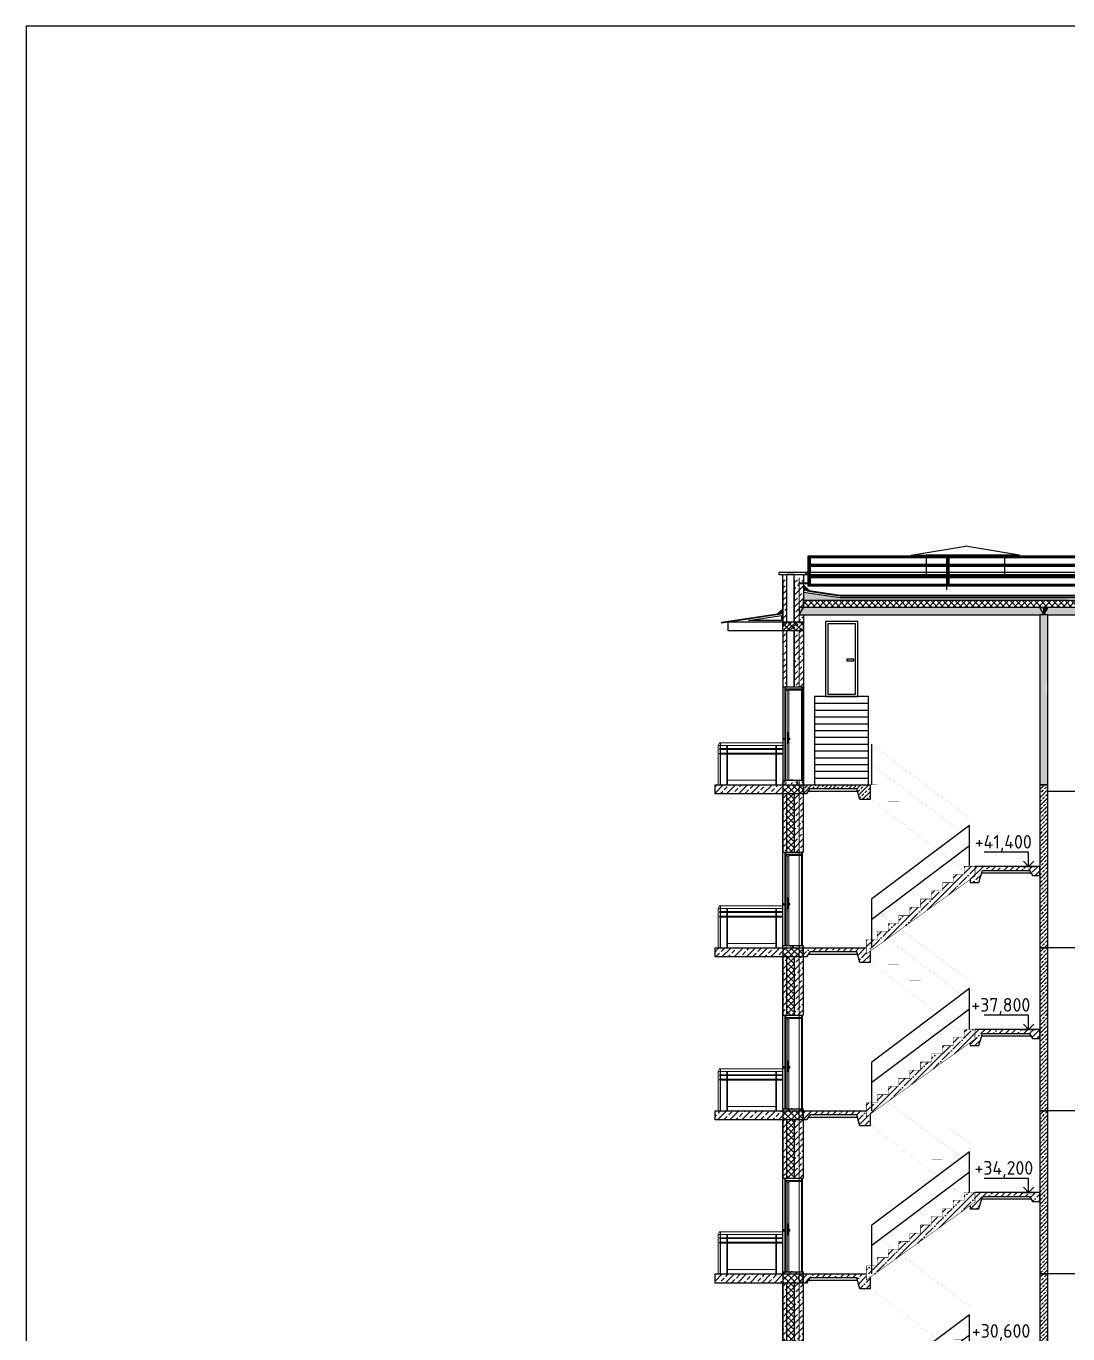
# Model space of a CAD drawing. Header units: millimetres. Extents: x -10163 to 1081624, y -5450 to 417560.
# Drawn here: x 350980 to 373982, y 87268 to 116143 of the extents above; entities that cross this region are included whole.
import ezdxf

# ---------------------------------------------------------------- set-up
doc = ezdxf.new("R2010")
doc.units = ezdxf.units.MM
doc.linetypes.add('Штрих-пунктир', pattern=[24, 20, -1.5, 1, -1.5])
for name, color, linetype in [('0разрез', 7, 'Continuous'), ('Выноски', 130, 'Continuous'), ('заливка стен', 41, 'Continuous'), ('Кровля', 92, 'Continuous'), ('Оси 2', 253, 'Continuous'), ('Перекрытия', 100, 'Continuous'), ('разрез', 40, 'Continuous'), ('Стены1', 120, 'Continuous'), ('Фундаменты', 40, 'Continuous')]:
    doc.layers.add(name, color=color, linetype=linetype)
for name, color, linetype, lineweight in [('A-DOOR', 250, 'Continuous', 9), ('A-DOOR-FRAM', 250, 'Continuous', 18), ('Балясины', 7, 'Continuous', 9), ('Верхние поручни', 7, 'Continuous', 9), ('Ограждение', 7, 'Continuous', 9), ('Поручни', 250, 'Continuous', 18)]:
    doc.layers.add(name, color=color, linetype=linetype, lineweight=lineweight)
doc.layers.add('Двери', color=100, linetype='Continuous', plot=False)
doc.styles.add('ГОСТ', font='GOST Common.ttf', dxfattribs={"height": 400})
pattern_1 = [(45, (-3941.53, -242.98), (-89.80256, 89.80256), []), (45, (-3851.73, -242.98), (-89.80256, 89.80256), [63.5, -31.75])]
pattern_2 = [(45, (-3941.534, -123.051), (-11.22532015, 11.22532015), [])]
pattern_3 = [(37.5, (-3941.5343, -242.9777), (-0.16000313, 4.894132373), [0, -3.8608, 0, -4.318, 0, -4.1275]), (7.5, (-3941.5343, -242.9777), (4.49523283, 7.16825101), [0, -2.0828, 0, -3.4798, 0, -1.3335]), (327.5, (-3944.6585, -242.9777), (7.909923702, 0.014371847), [0, -1.27, 0, -4.572, 0, -5.969]), (317.5, (-3944.6585, -242.978), (7.63556452, 2.22929323), [0, -0.635, 0, -2.9972, 0, -3.429])]
pattern_4 = [(45, (-3941.53, -242.98), (-67.35192, 67.35192), []), (135, (-3941.53, -242.98), (-67.35192, -67.35192), [])]

# ---------------------------------------------------------------- blocks, each defined once
blk = doc.blocks.new('Дверь-Наружная-Двойная-Полное остекление-Деревянный_фасад - 1500 x 2000 мм-347512-Сечение 0')
at = {"layer": 'A-DOOR'}
for p, q in [((-10994, 2071), (-10994, 2006)), ((-10974, 2071), (-10994, 2071)), ((-10974, 2025), (-10974, 2071)), ((-10624, 2071), (-10624, 2025)), ((-10604, 2071), (-10624, 2071)), ((-10604, 2006), (-10604, 2071)), ((-10994, 2006), (-10974, 2006)), ((-10994, 2006), (-10994, 1012)), ((-10974, 2006), (-10974, 2019)), ((-10624, 2019), (-10624, 2006)), ((-10624, 2006), (-10604, 2006)), ((-10604, 2006), (-10604, 0)), ((-11034, 937), (-11034, 939)), ((-11014, 939), (-11034, 939)), ((-11034, 927), (-11034, 937)), ((-11014, 937), (-11034, 937)), ((-11034, 914), (-11034, 927)), ((-11014, 927), (-11034, 927)), ((-11034, 906), (-11034, 914)), ((-11034, 914), (-11014, 914)), ((-11034, 906), (-11014, 906)), ((-11014, 939), (-11014, 937)), ((-11014, 937), (-11014, 927)), ((-11014, 927), (-11014, 914)), ((-10984, 922), (-11014, 922)), ((-11014, 914), (-11014, 912)), ((-11014, 912), (-11014, 914)), ((-11014, 912), (-11014, 911)), ((-11014, 911), (-11014, 912)), ((-11014, 910), (-11014, 909)), ((-11014, 909), (-11014, 910)), ((-11014, 908), (-11014, 907)), ((-11014, 907), (-11014, 907)), ((-11014, 906), (-10984, 906)), ((-10994, 1005), (-10994, 1012)), ((-10994, 1012), (-10984, 1012)), ((-10984, 1005), (-10994, 1005)), ((-10994, 997), (-10994, 1005)), ((-10994, 989), (-10994, 997)), ((-10994, 989), (-10984, 989)), ((-10994, 982), (-10994, 989)), ((-10984, 982), (-10994, 982)), ((-10994, 982), (-10994, 922)), ((-10994, 907), (-10994, 0)), ((-10974, 1064), (-10984, 1064)), ((-10984, 1039), (-10984, 1064)), ((-10984, 844), (-10984, 1039)), ((-10929, 1064), (-10939, 1064)), ((-10929, 1064), (-10929, 1039)), ((-10929, 1039), (-10929, 844)), ((-10929, 1012), (-10919, 1012)), ((-10929, 982), (-10919, 982)), ((-10899, 922), (-10929, 922)), ((-10929, 906), (-10899, 906)), ((-10919, 1012), (-10919, 982)), ((-10899, 937), (-10899, 939)), ((-10899, 939), (-10879, 939)), ((-10899, 927), (-10899, 937)), ((-10899, 937), (-10879, 937)), ((-10899, 914), (-10899, 927)), ((-10899, 927), (-10879, 927)), ((-10899, 912), (-10899, 914)), ((-10899, 914), (-10879, 914)), ((-10899, 914), (-10899, 912)), ((-10899, 911), (-10899, 912)), ((-10899, 912), (-10899, 911)), ((-10899, 909), (-10899, 910)), ((-10899, 910), (-10899, 909)), ((-10899, 907), (-10899, 908)), ((-10899, 907), (-10899, 907)), ((-10899, 906), (-10879, 906)), ((-10879, 939), (-10879, 937)), ((-10879, 937), (-10879, 927)), ((-10879, 927), (-10879, 914)), ((-10879, 914), (-10879, 906)), ((-10984, 819), (-10984, 844)), ((-10984, 819), (-10974, 819)), ((-10939, 819), (-10929, 819)), ((-10929, 844), (-10929, 819)), ((-10856, 15), (-10882, 0)), ((-10821, 15), (-10856, 15)), ((-10796, 0), (-10821, 15)), ((-10882, 0), (-10796, 0))]:
    blk.add_line(p, q, dxfattribs=at)
at = {"layer": 'A-DOOR', "lineweight": 18}
for p, q in [((-10974, 2000), (-10974, 15)), ((-10939, 2000), (-10974, 2000)), ((-10939, 15), (-10939, 2000)), ((-10974, 15), (-10939, 15))]:
    blk.add_line(p, q, dxfattribs=at)
at = {"layer": 'A-DOOR-FRAM'}
for p, q in [((-10974, 2019), (-10974, 2025)), ((-10974, 2025), (-10624, 2025)), ((-10624, 2025), (-10624, 2019)), ((-10624, 2019), (-10974, 2019)), ((-10974, 2019), (-10974, 2000)), ((-10974, 2000), (-10939, 2000)), ((-10939, 2000), (-10939, 1987)), ((-10939, 1987), (-10904, 1987)), ((-10904, 1987), (-10904, 2000)), ((-10904, 2000), (-10624, 2000)), ((-10624, 2000), (-10624, 2019))]:
    blk.add_line(p, q, dxfattribs=at)
at = {"layer": 'A-DOOR-FRAM', "lineweight": 9}
for p, q in [((-10904, 1987), (-10904, 922)), ((-10624, 2000), (-10624, 0)), ((-10904, 907), (-10904, 0)), ((-10974, 15), (-10974, 0)), ((-10939, 15), (-10939, 0))]:
    blk.add_line(p, q, dxfattribs=at)
blk = doc.blocks.new('Ограждение - 50 x 12 мм-V30-Сечение 0')
at = {"layer": 'Балясины'}
for p, q in [((-11942, 4470), (-11954, 4470)), ((-11954, 4470), (-11954, 3600)), ((-11942, 3600), (-11942, 4470))]:
    blk.add_line(p, q, dxfattribs=at)
blk = doc.blocks.new('Ограждение - 50 x 12 мм-319649-Сечение 0')
at = {"layer": 'Балясины'}
for p, q in [((-12146, 4400), (-12146, 4470)), ((-12101, 4470), (-12146, 4470)), ((-12146, 4300), (-12146, 4380)), ((-12096, 4470), (-12101, 4470)), ((-12101, 4470), (-12101, 3600)), ((-12096, 4400), (-12096, 4470)), ((-12096, 4300), (-12096, 4380)), ((-12146, 3600), (-12146, 4280)), ((-12096, 3600), (-12096, 4280))]:
    blk.add_line(p, q, dxfattribs=at)
blk = doc.blocks.new('Ограждение - Ограждение-356374-Сечение 0')
for p, q in [((-12120, 40530), (-12146, 40470)), ((-12120, 40530), (-12146, 40470)), ((-12146, 40470), (-12146, 39600)), ((-10716, 40400), (-10858, 40400)), ((-11942, 39700), (-10870, 39700))]:
    blk.add_line(p, q)
at = {"layer": 'Верхние поручни'}
for p, q in [((-10716, 40530), (-12120, 40530)), ((-12120, 40470), (-10716, 40470)), ((-11007, 40530), (-11014, 40530)), ((-10994, 40530), (-10998, 40530))]:
    blk.add_line(p, q, dxfattribs=at)
for points, knots in [([(-12095, 40500), (-12095, 40502), (-12095, 40506), (-12096, 40510), (-12097, 40513), (-12099, 40515), (-12100, 40518), (-12101, 40519), (-12102, 40521), (-12103, 40522), (-12104, 40523), (-12105, 40524), (-12106, 40525), (-12108, 40526), (-12110, 40527), (-12111, 40528), (-12113, 40529), (-12115, 40529), (-12117, 40530), (-12120, 40530), (-12122, 40530), (-12123, 40530), (-12124, 40530)], [0, 0, 0, 0, 0.0555556, 0.0833333, 0.1111111, 0.1388889, 0.1666667, 0.1944444, 0.2083333, 0.2222222, 0.2361111, 0.25, 0.2777778, 0.3055556, 0.3333333, 0.3611111, 0.3888889, 0.4166667, 0.4444444, 0.5, 0.5277778, 0.5506367, 0.5506367, 0.5506367, 0.5506367]), ([(-12124, 40470), (-12123, 40470), (-12121, 40470), (-12119, 40470), (-12117, 40470), (-12115, 40471), (-12113, 40471), (-12112, 40472), (-12110, 40472), (-12109, 40473), (-12108, 40474), (-12107, 40475), (-12105, 40476), (-12104, 40478), (-12103, 40478), (-12103, 40479), (-12101, 40480), (-12100, 40482), (-12098, 40485), (-12098, 40487), (-12097, 40488), (-12096, 40491), (-12095, 40495), (-12095, 40498), (-12095, 40500)], [0.4497023, 0.4497023, 0.4497023, 0.4497023, 0.5, 0.5277778, 0.5555556, 0.5833333, 0.6111111, 0.6388889, 0.6527778, 0.6666667, 0.6875, 0.7083333, 0.75, 0.7708333, 0.7760417, 0.78125, 0.7916667, 0.8333333, 0.875, 0.8854167, 0.8958333, 0.9166667, 0.9583333, 1, 1, 1, 1])]:
    blk.add_open_spline(points, degree=3, knots=knots, dxfattribs=at)
at = {"layer": 'Поручни', "color": 7, "lineweight": 9}
for p, q in [((-12114, 40380), (-12114, 40400)), ((-12114, 40280), (-12114, 40300)), ((-12098, 40400), (-11954, 40400)), ((-12098, 40400), (-11954, 40400)), ((-12098, 40400), (-11954, 40400)), ((-11954, 40380), (-12098, 40380)), ((-11954, 40380), (-12098, 40380)), ((-11954, 40380), (-12098, 40380)), ((-12098, 40300), (-11954, 40300)), ((-12098, 40300), (-11954, 40300)), ((-12098, 40300), (-11954, 40300)), ((-11954, 40280), (-12098, 40280)), ((-11954, 40280), (-12098, 40280)), ((-11954, 40280), (-12098, 40280)), ((-11942, 40400), (-10870, 40400)), ((-10870, 40380), (-11942, 40380)), ((-11942, 40300), (-10870, 40300)), ((-10870, 40280), (-11942, 40280)), ((-10858, 40400), (-10716, 40400)), ((-10716, 40380), (-10858, 40380)), ((-10858, 40300), (-10716, 40300)), ((-10716, 40280), (-10858, 40280))]:
    blk.add_line(p, q, dxfattribs=at)
for name, p in [('Ограждение - 50 x 12 мм-319649-Сечение 0', (0, 36000)), ('Ограждение - 50 x 12 мм-V30-Сечение 0', (0, 36000)), ('Ограждение - 50 x 12 мм-V30-Сечение 0', (1083, 36000))]:
    blk.add_blockref(name, p)
blk = doc.blocks.new('типовой')
h = blk.add_hatch()
h.set_pattern_fill('ANSI33', color=256, scale=30)
h.paths.add_polyline_path([(371633, 63633), (370133, 63633), (370133, 63433), (371633, 63433)])
h = blk.add_hatch()
h.set_pattern_fill('ANSI33', color=256, scale=30)
h.paths.add_polyline_path([(371633, 63633), (370133, 63633), (370133, 63433), (371633, 63433)])
h = blk.add_hatch()
h.set_pattern_fill('ANSI33', color=256, scale=30)
h.paths.add_polyline_path([(370424, 63633), (370424, 63433), (371633, 63433), (371633, 63633)])
h = blk.add_hatch()
h.set_pattern_fill('ANSI33', color=256, scale=30)
h.paths.add_polyline_path([(372083, 63682), (371633, 63682), (371633, 63633), (372083, 63633)])
h = blk.add_hatch()
h.set_pattern_fill('ANSI33', color=256, scale=30)
h.paths.add_polyline_path([(372083, 63682), (371633, 63682), (371633, 63633), (372083, 63633)])
h = blk.add_hatch()
h.set_pattern_fill('ANSI33', color=256, scale=30)
h.paths.add_polyline_path([(372083, 63682), (371633, 63682), (371633, 63633), (372083, 63633)])
h = blk.add_hatch()
h.set_pattern_fill('ANSI37', color=256, scale=30)
h.paths.add_polyline_path([(372083, 63633), (371633, 63633), (371633, 63433), (372083, 63433)])
h.paths.add_polyline_path([(371883, 63433), (371713, 63433), (371713, 63078), (371713, 62146), (371883, 62146)])
h = blk.add_hatch()
h.set_pattern_fill('ANSI37', color=256, scale=30)
h.paths.add_polyline_path([(372083, 63633), (371633, 63633), (371633, 63433), (372083, 63433)])
h.paths.add_polyline_path([(371883, 63433), (371713, 63433), (371713, 63078), (371713, 62146), (371883, 62146)])
h = blk.add_hatch()
h.set_pattern_fill('ANSI37', color=256, scale=30)
h.paths.add_polyline_path([(372083, 63633), (371633, 63633), (371633, 63433), (372083, 63433)])
h.paths.add_polyline_path([(371883, 63433), (371713, 63433), (371713, 63078), (371713, 62146), (371883, 62146)])
h = blk.add_hatch()
h.set_pattern_fill('ANSI33', color=256, scale=20)
h.paths.add_polyline_path([(377485, 63633), (377305, 63633), (377305, 60033), (377485, 60033)])
h = blk.add_hatch()
h.set_pattern_fill('ANSI33', color=256, scale=20)
h.paths.add_polyline_path([(377485, 63633), (377305, 63633), (377305, 60033), (377485, 60033)])
h = blk.add_hatch()
h.set_pattern_fill('ANSI33', color=256, scale=20)
h.paths.add_polyline_path([(377485, 63633), (377305, 63633), (377305, 60033), (377485, 60033)])
h = blk.add_hatch()
h.set_pattern_fill('ANSI33', color=256, scale=30)
h.paths.add_polyline_path([(371713, 63433), (371633, 63433), (371633, 62146), (371713, 62146), (371713, 63133)])
h.paths.add_polyline_path([(372083, 63433), (371883, 63433), (371883, 62146), (372083, 62146)])
h = blk.add_hatch()
h.set_pattern_fill('ANSI33', color=256, scale=30)
h.paths.add_polyline_path([(371713, 63433), (371633, 63433), (371633, 62146), (371713, 62146), (371713, 63133)])
h.paths.add_polyline_path([(372083, 63433), (371883, 63433), (371883, 62146), (372083, 62146)])
h = blk.add_hatch()
h.set_pattern_fill('ANSI33', color=256, scale=30)
h.paths.add_polyline_path([(371713, 63433), (371633, 63433), (371633, 62146), (371713, 62146), (371713, 63133)])
h.paths.add_polyline_path([(372083, 63433), (371883, 63433), (371883, 62146), (372083, 62146)])
h = blk.add_hatch()
h.set_pattern_fill('ANSI35', color=256, scale=30)
h.paths.add_polyline_path([(375874, 61619), (375874, 61833), (375634, 61833), (375634, 61653), (375394, 61653), (375394, 61473), (375154, 61473), (375154, 61293), (374914, 61293), (374914, 61113), (374674, 61113), (374674, 60933), (374434, 60933), (374434, 60753), (374194, 60753), (374194, 60573), (373954, 60573), (373954, 60393), (373714, 60393), (373714, 60213), (373474, 60213), (373474, 60033), (373557, 60033), (373557, 59959)])
h.paths.add_polyline_path([(377305, 61833), (375874, 61833), (375874, 61619), (375765, 61541), (375765, 61474), (375957, 61474), (376037, 61745), (377077, 61745), (377146, 61633), (377305, 61633)])
h.paths.add_polyline_path([(373474, 60033), (372083, 60033), (372083, 59833), (372153, 59833), (372223, 59945), (373262, 59945), (373332, 59707), (373557, 59707), (373557, 59959), (373474, 59899)])
h = blk.add_hatch()
h.set_pattern_fill('ANSI35', color=256, scale=30)
h.paths.add_polyline_path([(375874, 61619), (375874, 61833), (375634, 61833), (375634, 61653), (375394, 61653), (375394, 61473), (375154, 61473), (375154, 61293), (374914, 61293), (374914, 61113), (374674, 61113), (374674, 60933), (374434, 60933), (374434, 60753), (374194, 60753), (374194, 60573), (373954, 60573), (373954, 60393), (373714, 60393), (373714, 60213), (373474, 60213), (373474, 60033), (373557, 60033), (373557, 59959)])
h.paths.add_polyline_path([(377305, 61833), (375874, 61833), (375874, 61619), (375765, 61541), (375765, 61474), (375957, 61474), (376037, 61745), (377077, 61745), (377146, 61633), (377305, 61633)])
h.paths.add_polyline_path([(373474, 60033), (372083, 60033), (372083, 59833), (372153, 59833), (372223, 59945), (373262, 59945), (373332, 59707), (373557, 59707), (373557, 59959), (373474, 59899)])
h = blk.add_hatch()
h.set_pattern_fill('ANSI35', color=256, scale=30)
h.paths.add_polyline_path([(375874, 61619), (375874, 61833), (375634, 61833), (375634, 61653), (375394, 61653), (375394, 61473), (375154, 61473), (375154, 61293), (374914, 61293), (374914, 61113), (374674, 61113), (374674, 60933), (374434, 60933), (374434, 60753), (374194, 60753), (374194, 60573), (373954, 60573), (373954, 60393), (373714, 60393), (373714, 60213), (373474, 60213), (373474, 60033), (373557, 60033), (373557, 59959)])
h.paths.add_polyline_path([(377305, 61833), (375874, 61833), (375874, 61619), (375765, 61541), (375765, 61474), (375957, 61474), (376037, 61745), (377077, 61745), (377146, 61633), (377305, 61633)])
h.paths.add_polyline_path([(373474, 60033), (372083, 60033), (372083, 59833), (372153, 59833), (372223, 59945), (373262, 59945), (373332, 59707), (373557, 59707), (373557, 59959), (373474, 59899)])
at = {"ltscale": 10}
for p, q in [((373594, 63633), (373594, 64533)), ((373594, 63633), (373594, 64533)), ((373594, 63633), (373594, 64533)), ((377305, 63633), (377305, 60033)), ((377305, 63633), (377305, 60033)), ((377305, 63633), (377305, 60033)), ((375754, 62733), (373594, 61113)), ((375754, 62733), (373594, 61113)), ((375754, 62733), (373594, 61113)), ((375754, 61833), (375754, 62733)), ((375754, 61833), (375754, 62733)), ((375754, 61833), (375754, 62733)), ((375754, 62283), (373594, 60663)), ((375754, 62283), (373594, 60663)), ((375754, 62283), (373594, 60663)), ((375754, 61833), (375754, 62283)), ((375754, 61833), (375754, 62283)), ((375754, 61833), (375754, 62283)), ((376020, 61689), (377111, 61689)), ((376020, 61689), (377111, 61689)), ((376020, 61689), (377111, 61689)), ((373594, 60213), (373594, 61113)), ((373594, 60213), (373594, 61113)), ((373594, 60213), (373594, 61113)), ((373594, 60213), (373594, 60663)), ((373594, 60213), (373594, 60663)), ((373594, 60213), (373594, 60663)), ((373279, 59889), (372188, 59889)), ((373279, 59889), (372188, 59889)), ((373279, 59889), (372188, 59889))]:
    blk.add_line(p, q, dxfattribs=at)
for p, q in [((371633, 63633), (371633, 63433)), ((371633, 63633), (371633, 63433)), ((371633, 63633), (371633, 63433)), ((371633, 63633), (371633, 63433)), ((371633, 63633), (371633, 63433)), ((372083, 63633), (372083, 63682)), ((372083, 63633), (372083, 63682)), ((372083, 63633), (372083, 63682)), ((371633, 63433), (370133, 63433)), ((371633, 63433), (370133, 63433)), ((371633, 59833), (370133, 59833)), ((371633, 59833), (370133, 59833)), ((371633, 60033), (371633, 59833)), ((371633, 60033), (372083, 60033)), ((371633, 60033), (371633, 59833)), ((371633, 60033), (372083, 60033)), ((371633, 60033), (371633, 59833)), ((371633, 60033), (372083, 60033)), ((372083, 59833), (371633, 59833)), ((372083, 59833), (371633, 59833)), ((372083, 59833), (371633, 59833)), ((372083, 60033), (372083, 59833)), ((372083, 60033), (372083, 59833)), ((372083, 60033), (372083, 59833)), ((380065, 60033), (377485, 60033)), ((380065, 60033), (377485, 60033)), ((380065, 60033), (377485, 60033))]:
    blk.add_line(p, q)
for points, const_width in [([(375754, 62013), (375754, 62913), (373594, 64533), (373594, 63633)], 1), ([(375754, 62013), (375754, 62913), (373594, 64533), (373594, 63633)], 1), ([(375754, 62013), (375754, 62913), (373594, 64533), (373594, 63633)], 1), ([(375754, 62463), (373594, 64083)], 1), ([(375754, 62463), (373594, 64083)], 1), ([(375754, 62463), (373594, 64083)], 1), ([(375874, 61833), (375874, 62013), (375634, 62013), (375634, 62193), (375394, 62193), (375394, 62373), (375154, 62373), (375154, 62553), (374914, 62553), (374914, 62733), (374674, 62733), (374674, 62913), (374434, 62913), (374434, 63093), (374194, 63093), (374194, 63273), (373954, 63273), (373954, 63453), (373714, 63453), (373714, 63633), (373474, 63633)], 1), ([(375874, 61833), (375874, 62013), (375634, 62013), (375634, 62193), (375394, 62193), (375394, 62373), (375154, 62373), (375154, 62553), (374914, 62553), (374914, 62733), (374674, 62733), (374674, 62913), (374434, 62913), (374434, 63093), (374194, 63093), (374194, 63273), (373954, 63273), (373954, 63453), (373714, 63453), (373714, 63633), (373474, 63633)], 1), ([(375874, 61833), (375874, 62013), (375634, 62013), (375634, 62193), (375394, 62193), (375394, 62373), (375154, 62373), (375154, 62553), (374914, 62553), (374914, 62733), (374674, 62733), (374674, 62913), (374434, 62913), (374434, 63093), (374194, 63093), (374194, 63273), (373954, 63273), (373954, 63453), (373714, 63453), (373714, 63633), (373474, 63633)], 1), ([(373557, 63322), (375634, 61743)], 1), ([(373557, 63322), (375634, 61743)], 1), ([(373557, 63322), (375634, 61743)], 1), ([(373594, 60213), (373594, 61113), (375754, 62733), (375754, 61833)], 10), ([(373594, 60213), (373594, 61113), (375754, 62733), (375754, 61833)], 10), ([(373594, 60213), (373594, 61113), (375754, 62733), (375754, 61833)], 10), ([(373594, 60663), (375754, 62283)], 10), ([(373594, 60663), (375754, 62283)], 10), ([(373594, 60663), (375754, 62283)], 10), ([(373474, 60033), (373474, 59899), (375874, 61619), (375874, 61833)], 10), ([(373474, 60033), (373474, 59899), (375874, 61619), (375874, 61833)], 10), ([(373474, 60033), (373474, 59899), (375874, 61619), (375874, 61833)], 10), ([(375765, 61541), (375765, 61474), (375957, 61474), (376020, 61689)], 1), ([(375765, 61541), (375765, 61474), (375957, 61474), (376020, 61689)], 1), ([(375765, 61541), (375765, 61474), (375957, 61474), (376020, 61689)], 1)]:
    blk.add_lwpolyline(points, dxfattribs=dict(at, const_width=const_width))
for points in [[(370133, 63633), (372083, 63633), (372083, 63433), (370133, 63433)], [(370133, 63633), (372083, 63633), (372083, 63433), (370133, 63433)], [(370133, 60033), (372083, 60033), (372083, 59833), (370133, 59833)], [(370133, 60033), (372083, 60033), (372083, 59833), (370133, 59833)]]:
    blk.add_lwpolyline(points, close=True, dxfattribs=at)
blk.add_lwpolyline([(373474, 60033, 10, 10, 0), (373474, 60213, 10, 10, 0), (373714, 60213, 10, 10, 0), (373714, 60393, 10, 10, 0), (373954, 60393, 10, 10, 0), (373954, 60573, 10, 10, 0), (374194, 60573, 10, 10, 0), (374194, 60753, 10, 10, 0), (374434, 60753, 10, 10, 0), (374434, 60933, 10, 10, 0), (374674, 60933, 10, 10, 0), (374674, 61113, 10, 10, 0), (374914, 61113, 10, 10, 0), (374914, 61293, 10, 10, 0), (375154, 61293, 10, 10, 0), (375154, 61473, 10, 10, 0), (375394, 61473, 10, 10, 0), (375394, 61653, 10, 10, 0), (375634, 61653, 10, 10, 0), (375634, 61833, 10, 10, 0), (375874, 61833, 0, 0, 0)], format="xyseb", dxfattribs=at)
blk.add_lwpolyline([(373474, 60033, 10, 10, 0), (373474, 60213, 10, 10, 0), (373714, 60213, 10, 10, 0), (373714, 60393, 10, 10, 0), (373954, 60393, 10, 10, 0), (373954, 60573, 10, 10, 0), (374194, 60573, 10, 10, 0), (374194, 60753, 10, 10, 0), (374434, 60753, 10, 10, 0), (374434, 60933, 10, 10, 0), (374674, 60933, 10, 10, 0), (374674, 61113, 10, 10, 0), (374914, 61113, 10, 10, 0), (374914, 61293, 10, 10, 0), (375154, 61293, 10, 10, 0), (375154, 61473, 10, 10, 0), (375394, 61473, 10, 10, 0), (375394, 61653, 10, 10, 0), (375634, 61653, 10, 10, 0), (375634, 61833, 10, 10, 0), (375874, 61833, 0, 0, 0)], format="xyseb", dxfattribs=at)
blk.add_lwpolyline([(373474, 60033, 10, 10, 0), (373474, 60213, 10, 10, 0), (373714, 60213, 10, 10, 0), (373714, 60393, 10, 10, 0), (373954, 60393, 10, 10, 0), (373954, 60573, 10, 10, 0), (374194, 60573, 10, 10, 0), (374194, 60753, 10, 10, 0), (374434, 60753, 10, 10, 0), (374434, 60933, 10, 10, 0), (374674, 60933, 10, 10, 0), (374674, 61113, 10, 10, 0), (374914, 61113, 10, 10, 0), (374914, 61293, 10, 10, 0), (375154, 61293, 10, 10, 0), (375154, 61473, 10, 10, 0), (375394, 61473, 10, 10, 0), (375394, 61653, 10, 10, 0), (375634, 61653, 10, 10, 0), (375634, 61833, 10, 10, 0), (375874, 61833, 0, 0, 0)], format="xyseb", dxfattribs=at)
at = {"layer": 'Перекрытия', "ltscale": 10}
for points in [[(375765, 61541), (375765, 61474), (375957, 61474), (376037, 61745), (377077, 61745), (377146, 61633), (377305, 61633), (377305, 61833), (375874, 61833)], [(375765, 61541), (375765, 61474), (375957, 61474), (376037, 61745), (377077, 61745), (377146, 61633), (377305, 61633), (377305, 61833), (375874, 61833)], [(375765, 61541), (375765, 61474), (375957, 61474), (376037, 61745), (377077, 61745), (377146, 61633), (377305, 61633), (377305, 61833), (375874, 61833)], [(373557, 59967), (373557, 59707), (373332, 59707), (373262, 59945), (372223, 59945), (372153, 59833), (372083, 59833), (372083, 60033), (373474, 60033)], [(373557, 59967), (373557, 59707), (373332, 59707), (373262, 59945), (372223, 59945), (372153, 59833), (372083, 59833), (372083, 60033), (373474, 60033)], [(373557, 59967), (373557, 59707), (373332, 59707), (373262, 59945), (372223, 59945), (372153, 59833), (372083, 59833), (372083, 60033), (373474, 60033)]]:
    blk.add_lwpolyline(points, dxfattribs=at)
at = {"layer": 'разрез'}
for p, q in [((371633, 63433), (371633, 63069)), ((371633, 63433), (371633, 63069)), ((371633, 63433), (371633, 63069)), ((371713, 63433), (371713, 63078)), ((371713, 63433), (371713, 63078)), ((371713, 63433), (371713, 63078)), ((371883, 63433), (371883, 62146)), ((371883, 63433), (371883, 62146)), ((371883, 63433), (371883, 62146)), ((372083, 63433), (372083, 62146)), ((372083, 63433), (372083, 62146)), ((372083, 63433), (372083, 62146)), ((371633, 63133), (371633, 62146)), ((371633, 63133), (371633, 62146)), ((371633, 63133), (371633, 62146)), ((371713, 63133), (371713, 62146)), ((371713, 63133), (371713, 62146)), ((371713, 63133), (371713, 62146))]:
    blk.add_line(p, q, dxfattribs=at)
at = {"layer": 'Стены1'}
for points in [[(371633, 63633), (371633, 63682)], [(371633, 63633), (371633, 63682)], [(371633, 63633), (371633, 63682)], [(377485, 63633), (377485, 63633), (377305, 63633), (377305, 60033), (377485, 60033), (377485, 63633)], [(377485, 63633), (377485, 63633), (377305, 63633), (377305, 60033), (377485, 60033), (377485, 63633)], [(377485, 63633), (377485, 63633), (377305, 63633), (377305, 60033), (377485, 60033), (377485, 63633)], [(371633, 60074), (371633, 63433)], [(371633, 60074), (371633, 63433)], [(371633, 60074), (371633, 63433)], [(371633, 60033), (371633, 60082)], [(371633, 60082), (372083, 60082), (372083, 60033)], [(371633, 60033), (371633, 60082)], [(371633, 60082), (372083, 60082), (372083, 60033)], [(371633, 60033), (371633, 60082)], [(371633, 60082), (372083, 60082), (372083, 60033)]]:
    blk.add_lwpolyline(points, dxfattribs=at)
at = {"layer": 'Фундаменты'}
blk.add_lwpolyline([(371633, 62146), (372083, 62146)], dxfattribs=at)
blk.add_lwpolyline([(371633, 62146), (372083, 62146)], dxfattribs=at)
blk.add_lwpolyline([(371633, 62146), (372083, 62146)], dxfattribs=at)
at = {"layer": 'Двери', "lineweight": 18}
blk.add_blockref('Дверь-Наружная-Двойная-Полное остекление-Деревянный_фасад - 1500 x 2000 мм-347512-Сечение 0', (382667, 60074), dxfattribs=at)
blk.add_blockref('Дверь-Наружная-Двойная-Полное остекление-Деревянный_фасад - 1500 x 2000 мм-347512-Сечение 0', (382667, 60074), dxfattribs=at)
blk.add_blockref('Дверь-Наружная-Двойная-Полное остекление-Деревянный_фасад - 1500 x 2000 мм-347512-Сечение 0', (382667, 60074), dxfattribs=at)
at = {"layer": 'Ограждение'}
blk.add_blockref('Ограждение - Ограждение-356374-Сечение 0', (382349, 20433), dxfattribs=at)
blk = doc.blocks.new('размер')
at = {"layer": 'Выноски'}
for points in [[(0, 0), (0, 311), (980, 311)], [(168, 0), (-151, 0)], [(0, 0), (-114, 114)], [(0, 0), (114, 114)]]:
    blk.add_lwpolyline(points, dxfattribs=at)

msp = doc.modelspace()

# ---------------------------------------------------------------- hatches: boundary and pattern name
h = msp.add_hatch()
h.set_pattern_fill('ANSI37', color=256, scale=30)
h.set_pattern_definition(pattern_4)
h.paths.add_polyline_path([(375694.451, 103467.78), (368141.952, 103467.78), (368141.952, 103308.038), (375734.272, 103308.038, 0.007878476)])
h.paths.add_polyline_path([(384163.024, 103467.78), (375694.451, 103467.78, -0.007878476), (375734.272, 103308.038), (376087.596, 103308.038), (376087.596, 103308.038), (376177.596, 103308.038), (384163.024, 103308.038)])
h = msp.add_hatch()
h.set_pattern_fill('AR-SAND', color=256, scale=0.1)
h.set_pattern_definition(pattern_3)
h.paths.add_polyline_path([(367691.947, 103270.749), (367580.059, 103156.79), (367691.947, 103173.77)])
h = msp.add_hatch()
h.set_pattern_fill('AR-SAND', color=256, scale=0.1)
h.set_pattern_definition(pattern_3)
h.paths.add_polyline_path([(368141.947, 103307.77), (368141.947, 103307.78), (368053.024, 103307.78), (368053.024, 103149.429)])
h.paths.add_polyline_path([(373451.952, 103307.78), (373362.097, 103307.78), (373451.952, 103147.78)])
h.paths.add_polyline_path([(376177.596, 103307.78), (376087.741, 103307.78), (376177.596, 103147.78)])
h.paths.add_polyline_path([(376267.451, 103307.78), (376177.596, 103307.78), (376177.596, 103147.78)])
h.paths.add_polyline_path([(378847.595, 103307.78), (378757.734, 103307.78), (378847.589, 103147.78), (378847.595, 103147.78)])
h.paths.add_polyline_path([(378937.455, 103307.78), (378847.595, 103307.78), (378847.595, 103147.78), (378847.6, 103147.78)])
h.paths.add_polyline_path([(384247.451, 103308.038), (384163.024, 103308.038), (384163.024, 103307.78), (384163.024, 103298.115), (384247.451, 103147.78), (384247.451, 103147.78)])
h.paths.add_polyline_path([(378853.024, 55937.597), (378853.024, 56137.855), (378763.024, 56137.855)])
h = msp.add_hatch()
h.set_pattern_fill('ANSI33', color=256, scale=20)
h.set_pattern_definition(pattern_1)
h.paths.add_polyline_path([(367691.947, 102790.145), (368141.952, 102790.145), (368141.952, 102990.145), (367691.947, 102990.145)])
h = msp.add_hatch()
h.set_pattern_fill('ANSI37', color=256, scale=30)
h.set_pattern_definition(pattern_4)
h.paths.add_polyline_path([(367691.947, 102790.145), (368141.952, 102790.145), (368141.952, 102990.145), (367691.947, 102990.145)])
h = msp.add_hatch()
h.set_pattern_fill('ANSI33', color=256, scale=20)
h.set_pattern_definition(pattern_1)
h.paths.add_polyline_path([(368646.922, 99390.142), (368141.966, 99390.142), (368141.966, 99190.141), (368211.537, 99190.141), (368281.045, 99301.907), (368675.648, 99301.907, -0.03694492)])
h.paths.add_polyline_path([(369615.701, 99390.142), (368646.922, 99390.142, 0.03694492), (368675.648, 99301.907), (369320.879, 99301.907), (369390.388, 99064.369), (369615.701, 99064.369)])
at = {"layer": '0разрез'}
h = msp.add_hatch(dxfattribs=at)
h.set_pattern_fill('ANSI33', color=256, scale=30)
h.set_pattern_definition([(45, (-3941.53, -242.98), (-134.70384, 134.70384), []), (45, (-3806.83, -242.98), (-134.70384, 134.70384), [95.25, -47.625])])
h.paths.add_polyline_path([(367941.947, 102990.145), (368138.975, 102990.145), (368138.897, 103147.526), (368051.952, 103147.522), (368051.952, 103307.78), (368138.817, 103307.78), (368138.514, 103917.981), (367941.947, 103917.981)])
h.paths.add_polyline_path([(367691.947, 102990.145), (367771.947, 102990.145), (367771.947, 103917.981), (367691.947, 103917.981)])
h.paths.add_polyline_path([(367941.947, 101555.538), (368139.69, 101555.538), (368139.075, 102790.145), (367941.947, 102790.145)])
h.paths.add_polyline_path([(368140.721, 99483.752), (367941.947, 99483.752), (367941.947, 99439.454), (368140.743, 99439.454)])
h.paths.add_polyline_path([(367691.947, 101555.538), (367771.947, 101555.538), (367771.947, 102790.145), (367691.947, 102790.145)])
h.paths.add_polyline_path([(367771.947, 99483.752), (367691.947, 99483.752), (367691.947, 99439.454), (367771.947, 99439.454)])
at = {"layer": '0разрез', "lineweight": 5}
h = msp.add_hatch(dxfattribs=at)
h.set_pattern_fill('GRAVEL', color=256, scale=5)
h.set_pattern_definition([(228.0127875, (-8062.82, -3972.075), (-1016.00000008, -1142.99999993), [17.08607, -1691.52418]), (184.969741, (-8074.25, -3984.775), (1523.9999994, 127.000007235), [29.320236, -2902.702445]), (132.510447, (-8103.46, -3987.315), (1270.00000054, -1396.99999951), [20.674076, -2046.73614]), (267.273689, (-8152.99, -4019.065), (127.00000027, 2539.99999999), [26.700226, -2643.32187]), (292.8336542, (-8154.26, -4045.735), (-635.00000005, 1523.99999998), [26.181685, -2591.990387]), (357.273689, (-8144.1, -4069.865), (-2539.99999999, 127.00000027), [26.700226, -2643.32187]), (37.6942405, (-8117.43, -4071.1352), (-1650.999999927, -1270.000000095), [35.309683, -3495.655766]), (72.2553284, (-8089.49, -4049.5452), (889.00000024, 2793.999999924), [33.335976, -3300.26283]), (121.4295656, (-8079.33, -4017.795), (-1016.00000014, 1650.99999991), [26.79065, -2652.277285]), (175.2363583, (-8093.3, -3994.935), (1396.99999998, -127.00000022), [30.585664, -1498.696847]), (222.3974378, (-8123.78, -3992.3952), (-1523.99999995, -1397.000000053), [39.553896, -3915.838626]), (138.814075, (-8027.26, -4020.335), (-888.99999995, 762.00000006), [13.500227, -1336.52829]), (171.4692344, (-8037.42, -4011.445), (1651.00000004, -253.99999971), [25.6841, -2542.73195]), (225, (-8062.82, -4007.635), (-2e-14, -127), [17.960467, -161.644655]), (203.1985905, (-8071.71, -3992.395), (635, 253.99999996), [9.672066, -957.53112]), (291.8014095, (-8080.6, -3996.205), (-127, 381), [13.67828, -670.23765]), (30.9637565, (-8075.52, -4008.905), (381, 254), [22.215983, -718.314908]), (161.565051, (-8056.47, -3997.475), (254, -127), [16.064357, -385.544906]), (16.3895403, (-8154.26, -3996.205), (1270, 381), [22.5044, -2227.941334]), (70.346176, (-8132.67, -3989.855), (-508.00000005, -1396.99999998), [18.879947, -1869.110784]), (293.1985905, (-8056.47, -3972.075), (-253.99999996, 635), [19.344005, -947.85918]), (343.6104597, (-8048.85, -3989.855), (-1270.00000003, 380.99999991), [22.5044, -2227.941334]), (339.4439548, (-8154.26, -4074.945), (-635, 254), [21.70176, -1063.386716]), (294.7751406, (-8133.94, -4082.565), (-635.00000076, 1396.99999966), [18.183606, -1800.17967]), (66.8014095, (-8055.2, -4099.075), (253.99999996, 635), [19.344005, -947.85918]), (17.3540246, (-8047.58, -4081.295), (-1650.99999997, -508.0000001), [21.289137, -2107.6188]), (69.4439548, (-8117.43, -4099.075), (-254, -635), [10.85088, -1074.237596]), (101.3099325, (-8062.82, -4099.075), (-127, 508), [6.47573, -641.09975]), (165.9637565, (-8064.09, -4092.725), (381, -127), [26.181685, -497.45273]), (186.009006, (-8089.49, -4086.375), (1269.99999999, 127.00000007), [24.26335, -2402.068243]), (303.690068, (-8075.52, -4020.335), (-127, 254), [18.316194, -439.58882]), (353.1572266, (-8065.36, -4035.575), (2159.000000013, -253.99999989), [31.97784, -3165.800453]), (60.945396, (-8033.61, -4039.385), (-508, -889), [13.07541, -1294.469616]), (90, (-8027.26, -4027.96), (-127, 127), [7.62, -119.38]), (120.2564372, (-8092.03, -4082.565), (507.99999994, -889.00000004), [17.64335, -1746.69704]), (48.0127875, (-8100.92, -4067.325), (1016.00000008, 1142.99999993), [34.172144, -1674.43811]), (0, (-8078.06, -4041.93), (127, 127), [33.02, -93.98]), (325.3048465, (-8045.04, -4041.925), (1270.00000048, -888.99999931), [20.08048, -1987.965836]), (254.054604, (-8028.53, -4053.355), (-127, -508), [18.491454, -906.0825]), (207.6459754, (-8033.61, -4071.135), (-2413.00000009, -1269.99999983), [30.107255, -2980.62322]), (175.4260787, (-8060.28, -4085.105), (-1651, 127), [31.851473, -3153.292323])])
h.paths.add_polyline_path([(373981.952, 103523.88), (368955.369, 103523.88), (368141.952, 103646.357), (368141.952, 103497.665), (368141.952, 103467.78), (373981.952, 103467.78)])
at = {"layer": '0разрез'}
h = msp.add_hatch(dxfattribs=at)
h.set_pattern_fill('ANSI33', color=256, scale=20)
h.set_pattern_definition(pattern_1)
h.paths.add_polyline_path([(373362.097, 103307.78), (368141.952, 103307.78), (368053.024, 103149.429), (368053.024, 103147.522), (373363.024, 103147.78), (373451.952, 103147.78)])
h.paths.add_polyline_path([(376093.169, 103307.78), (373541.807, 103307.78), (373451.952, 103147.78), (373543.024, 103147.78), (384247.451, 103147.78), (384157.596, 103307.78), (378932.023, 103307.78), (378847.596, 103157.445), (378763.169, 103307.78), (376262.023, 103307.78), (376177.596, 103157.445)])
h = msp.add_hatch(dxfattribs=at)
h.set_pattern_fill('ANSI33', color=256, scale=20)
h.set_pattern_definition(pattern_1)
h.paths.add_polyline_path([(373543.024, 103147.78), (373532.524, 103147.78), (373453.024, 103147.78), (373363.024, 103147.78), (373363.024, 99390.143), (373543.024, 99390.143), (373543.024, 101402.045), (373504.645, 101402.045), (373504.645, 101482.939), (373504.645, 101654.591), (373543.024, 101654.591)])
h.paths.add_polyline_path([(386743.024, 101362.303), (386563.024, 101362.303), (386563.024, 99390.143), (386743.024, 99390.143)])
h.paths.add_polyline_path([(389743.024, 101362.303), (389563.024, 101362.303), (389563.024, 99390.143), (389743.024, 99390.143)])
h = msp.add_hatch(dxfattribs=at)
h.set_pattern_fill('AR-SAND', color=256, scale=0.1)
h.set_pattern_definition(pattern_3)
h.paths.add_polyline_path([(373541.807, 103307.78), (373451.952, 103307.78), (373451.952, 103147.78)])
at = {"layer": 'Кровля', "transparency": 33554559}
h = msp.add_hatch(dxfattribs=at)
h.set_pattern_fill('ANSI31', color=256, scale=5)
h.set_pattern_definition(pattern_2)
h.paths.add_polyline_path([(384035.129, 104442.418), (368299.666, 104442.418), (368299.666, 104411.147), (384035.129, 104411.147)])
h.paths.add_polyline_path([(384035.129, 104251.928), (368299.666, 104251.928), (368299.666, 104220.658), (384035.129, 104220.658)])
h.paths.add_polyline_path([(384035.129, 104000.458), (368299.666, 104000.458), (368299.666, 103969.188), (384035.129, 103969.188)])
h.paths.add_polyline_path([(384035.129, 103814.222), (368299.666, 103814.222), (368299.666, 103782.951), (384035.129, 103782.951)])
h.paths.add_polyline_path([(384093.598, 104442.418), (384035.129, 104442.418), (384035.129, 103782.951), (384093.598, 103782.951), (384093.598, 103831.329), (384068.379, 103831.329), (384068.379, 103850.3), (384093.598, 103850.3)])
h.paths.add_polyline_path([(368299.666, 104442.418), (368241.197, 104442.418), (368241.197, 103850.3), (368266.416, 103850.3), (368266.416, 103831.329), (368241.197, 103831.329), (368241.197, 103782.951), (368299.666, 103782.951), (368299.666, 103814.222)])
h = msp.add_hatch(dxfattribs=at)
h.set_pattern_fill('ANSI31', color=256, scale=5)
h.set_pattern_definition(pattern_2)
h.paths.add_polyline_path([(371359.636, 104411.147), (371299.666, 104411.147), (371299.666, 104251.928), (371359.636, 104251.928)])
h.paths.add_polyline_path([(371359.636, 104220.658), (371299.666, 104220.658), (371299.666, 104078.436), (371359.636, 104078.436)])
h.paths.add_polyline_path([(371359.636, 103969.188), (371299.666, 103969.188), (371299.666, 103814.222), (371359.636, 103814.222)])
h.paths.add_polyline_path([(371359.636, 104037.907), (371299.666, 104037.907), (371299.666, 104000.458), (371359.636, 104000.458)])
h.paths.add_polyline_path([(371359.636, 104078.436), (371299.666, 104078.436), (371299.666, 104037.907), (371359.636, 104037.907)])
at = {"layer": 'Кровля'}
h = msp.add_hatch(color=256, dxfattribs=at)
h.dxf.hatch_style = 1
h.paths.add_polyline_path([(368141.952, 103850.3), (368048.986, 103850.3), (368048.986, 103831.329), (368141.952, 103831.329)])
h.paths.add_polyline_path([(368241.197, 103850.3), (368141.952, 103850.3), (368141.952, 103831.329), (368241.197, 103831.329)])
h.paths.add_polyline_path([(368266.416, 103850.3), (368241.197, 103850.3), (368241.197, 103831.329), (368266.416, 103831.329)])
at = {"layer": 'разрез'}
h = msp.add_hatch(dxfattribs=at)
h.set_pattern_fill('AR-SAND', color=256, angle=45)
h.set_pattern_definition([(82.5, (284232.926, 34684.263), (-35.738135, 33.475349), [0, -38.608, 0, -43.18, 0, -41.275]), (52.5, (284232.926, 34684.26), (-18.901093, 82.473285), [0, -20.828, 0, -34.798, 0, -13.335]), (12.5, (284210.835, 34662.17), (55.829983, 56.033231), [0, -12.7, 0, -45.72, 0, -59.69]), (2.5, (284210.835, 34662.17), (38.22811, 69.75508), [0, -6.35, 0, -29.972, 0, -34.29])])
h.paths.add_polyline_path([(368141.952, 103789.353), (368141.952, 103686.357), (368260.62, 103668.489)])

# ---------------------------------------------------------------- linework, layer by layer
for p, q in [((366931.684, 103021.863), (367657.664, 103132.038)), ((367657.664, 103132.038), (367657.664, 103021.863)), ((366333.63, 102980.674), (366333.63, 102967.631)), ((367657.664, 103021.863), (366931.684, 103021.863)), ((368141.952, 102790.145), (368141.952, 101555.538)), ((367691.947, 101555.538), (368141.952, 101555.538)), ((367691.947, 99483.752), (367691.18, 99390.143)), ((368141.947, 99483.752), (367691.947, 99483.752)), ((368141.947, 99483.752), (368141.966, 99390.142))]:
    msp.add_line(p, q)
at = {"ltscale": 10}
msp.add_line((369337.232, 99246.024), (368246.291, 99246.024), dxfattribs=at)
for points in [[(368141.952, 103307.78), (368051.952, 103307.78), (368051.952, 103147.522), (368141.952, 103307.78)], [(373361.952, 103308.038), (373451.952, 103308.038), (373451.952, 103147.78), (373361.952, 103308.038)], [(373541.952, 103308.038), (373451.952, 103308.038), (373451.952, 103147.78), (373541.952, 103308.038)], [(368141.952, 102790.145), (366481.98, 102790.145), (366481.98, 102990.145), (368141.952, 102990.145)]]:
    msp.add_lwpolyline(points)
msp.add_lwpolyline([(367691.947, 102990.145), (368141.952, 102990.145), (368141.952, 102790.145), (367691.947, 102790.145)], close=True)
msp.add_lwpolyline([(366191.18, 99390.143), (368141.952, 99390.143), (368141.952, 99190.143), (366191.18, 99190.143)], close=True, dxfattribs=at)
at = {"layer": '0разрез'}
for p, q in [((368260.62, 103668.489), (368955.369, 103563.88)), ((368141.952, 103646.357), (368141.952, 103497.665)), ((368141.952, 103646.357), (368955.369, 103523.88)), ((368141.952, 103497.665), (368141.952, 103467.78)), ((368141.952, 103307.78), (368141.952, 103467.78)), ((368141.952, 103467.78), (384163.024, 103467.78)), ((368141.952, 103307.78), (368141.952, 103467.78)), ((368141.952, 103467.78), (373981.952, 103467.78)), ((368955.369, 103523.88), (373174.444, 103523.88)), ((373174.444, 103523.88), (383357.045, 103523.893)), ((368051.952, 103147.522), (373363.024, 103147.78)), ((384163.024, 103307.78), (368141.952, 103307.78)), ((384163.024, 103307.78), (368141.952, 103307.78)), ((373451.952, 103307.78), (373541.807, 103307.78)), ((373541.807, 103307.78), (373451.952, 103147.78)), ((373451.952, 103147.78), (373451.952, 103307.78)), ((373543.024, 103147.78), (384247.451, 103147.78)), ((367690.795, 101555.538), (367690.795, 99483.751)), ((368141.568, 101555.538), (368141.952, 99390.143)), ((376183.024, 99242.903), (373543.024, 99242.903))]:
    msp.add_line(p, q, dxfattribs=at)
for points in [[(367691.947, 102990.145), (367691.947, 104037.907), (367771.947, 104037.907), (367771.947, 102990.145)], [(367941.947, 102990.145), (367941.947, 104037.907), (367771.947, 104037.907), (367771.947, 102990.145)], [(367771.947, 102790.145), (367771.947, 101555.538)], [(367771.947, 102790.145), (367771.947, 101555.538)], [(367941.947, 101555.538), (367941.947, 102790.145)]]:
    msp.add_lwpolyline(points, dxfattribs=at)
msp.add_lwpolyline([(368141.952, 103467.78), (384163.024, 103467.78), (384163.024, 103308.038), (368141.952, 103308.038)], close=True, dxfattribs=at)
at = {"layer": 'заливка стен'}
msp.add_lwpolyline([(350980, 44700), (407480.239, 44700), (407480.239, 116142.706), (350980, 116142.706)], close=True, dxfattribs=at)
at = {"layer": 'Кровля', "transparency": 33554559}
msp.add_line((371299.666, 104198.75), (371299.666, 103694.296), dxfattribs=at)
for points in [[(370522.485, 104459.323), (371719.438, 104663.99)], [(372916.391, 104459.323), (371719.438, 104663.99)], [(370522.485, 104459.323), (370850.499, 104459.323)], [(372588.377, 103958.509), (372588.377, 104459.323), (370850.499, 104459.323), (370850.499, 103958.509)], [(372916.391, 104459.323), (372588.377, 104459.323)], [(384035.129, 104078.436), (368299.666, 104078.436)], [(368299.666, 104037.907), (384035.129, 104037.907)], [(368299.666, 104037.907), (384035.129, 104037.907)]]:
    msp.add_lwpolyline(points, dxfattribs=at)
at = {"layer": 'Кровля'}
for points in [[(368241.197, 103782.951), (368299.666, 103782.951), (368299.666, 104442.418), (368241.197, 104442.418)], [(367602.846, 104037.907), (368206.073, 104037.907), (368206.073, 104078.436), (367602.846, 104078.436)], [(368266.416, 103831.329), (368048.986, 103831.329), (368048.986, 103850.3), (368266.416, 103850.3)]]:
    msp.add_lwpolyline(points, close=True, dxfattribs=at)
at = {"layer": 'Кровля', "transparency": 33554559}
for points in [[(384035.129, 104442.418), (368299.666, 104442.418), (368299.666, 104411.147), (384035.129, 104411.147)], [(384035.129, 104251.928), (368299.666, 104251.928), (368299.666, 104220.658), (384035.129, 104220.658)], [(371299.666, 103814.222), (371359.636, 103814.222), (371359.636, 104411.147), (371299.666, 104411.147)], [(384035.129, 104000.458), (368299.666, 104000.458), (368299.666, 103969.188), (384035.129, 103969.188)], [(384035.129, 103816.64), (368299.666, 103816.64), (368299.666, 103785.369), (384035.129, 103785.369)]]:
    msp.add_lwpolyline(points, close=True, dxfattribs=at)
at = {"layer": 'Кровля'}
for points in [[(368141.952, 104037.907), (368241.197, 104037.907)], [(368241.197, 104078.436), (368206.073, 104078.436), (368206.073, 104037.907), (368241.197, 104037.907)]]:
    msp.add_lwpolyline(points, dxfattribs=at)
at = {"layer": 'Оси 2', "linetype": 'Штрих-пунктир', "lineweight": 9}
for p, q in [((368053.024, 102990.145), (368053.024, 103958.509)), ((368053.024, 101555.538), (368053.024, 102790.145)), ((368053.024, 58303.251), (368053.024, 99483.752))]:
    msp.add_line(p, q, dxfattribs=at)
at = {"layer": 'Перекрытия'}
msp.add_lwpolyline([(368141.966, 99390.142), (369615.701, 99390.142), (369615.701, 99064.369), (369390.388, 99064.369), (369320.879, 99301.907), (368281.045, 99301.907), (368211.537, 99190.141), (368141.966, 99190.141)], close=True, dxfattribs=at)
at = {"layer": 'разрез'}
for p, q in [((368141.952, 104037.907), (368141.947, 103307.77)), ((367691.947, 103917.981), (367691.947, 102990.145)), ((367771.947, 103917.981), (367771.947, 102990.145)), ((367941.947, 103917.981), (367941.947, 102990.145)), ((368141.951, 103799.651), (368267.833, 103678.242)), ((368141.952, 103789.353), (368260.62, 103668.489)), ((368267.833, 103678.242), (368955.37, 103575.631)), ((368955.369, 103563.88), (383357.032, 103563.835)), ((368955.369, 103523.88), (373176.808, 103523.88)), ((368955.37, 103575.631), (383357.045, 103575.645)), ((366333.63, 102967.631), (367691.947, 103173.77)), ((366333.63, 102980.674), (367572.215, 103165.896)), ((367692.819, 103286.999), (367572.215, 103165.896)), ((367692.819, 103271.636), (367580.059, 103156.79)), ((368141.947, 103147.526), (368141.947, 102990.145)), ((367691.947, 102790.145), (367691.947, 101555.538)), ((367771.947, 102790.145), (367771.947, 101555.538)), ((367941.947, 102790.145), (367941.947, 101555.538))]:
    msp.add_line(p, q, dxfattribs=at)
at = {"layer": 'Стены1'}
for p, q in [((368385.841, 101190.143), (369581.461, 101190.143)), ((368385.841, 101040.143), (369581.461, 101040.143)), ((368385.841, 100890.143), (369581.461, 100890.143)), ((368385.841, 100740.143), (369581.461, 100740.143)), ((368385.841, 100590.143), (369581.461, 100590.143)), ((368385.841, 100440.143), (369581.461, 100440.143)), ((368385.841, 100290.143), (369581.461, 100290.143)), ((368385.841, 100140.143), (369581.461, 100140.143)), ((368385.841, 99990.143), (369581.461, 99990.143)), ((368385.841, 99840.143), (369581.461, 99840.143)), ((368385.841, 99690.143), (369581.461, 99690.143)), ((368385.841, 99540.143), (369581.461, 99540.143))]:
    msp.add_line(p, q, dxfattribs=at)
for points in [[(373363.024, 99390.143), (373543.024, 99390.143), (373543.024, 103147.78), (373363.024, 103147.78)], [(368634.191, 101342.061), (369346.591, 101342.061), (369346.591, 102994.717), (368634.191, 102994.717)], [(368684.191, 101392.061), (369296.591, 101392.061), (369296.591, 102944.717), (368684.191, 102944.717)], [(369256.959, 102165.122), (369100.505, 102165.122), (369100.505, 102125.266), (369256.959, 102125.266)], [(368385.841, 99390.143), (369581.461, 99390.143), (369581.461, 101341.985), (368385.841, 101341.985)]]:
    msp.add_lwpolyline(points, close=True, dxfattribs=at)

# ---------------------------------------------------------------- block references
at = {"layer": 'Выноски', "xscale": -1}
for p in [(373115.001, 97590.143), (373115.001, 93990.143), (373115.001, 90390.143)]:
    msp.add_blockref('размер', p, dxfattribs=at)
at = {"layer": 'Двери', "lineweight": 18}
msp.add_blockref('Дверь-Наружная-Двойная-Полное остекление-Деревянный_фасад - 1500 x 2000 мм-347512-Сечение 0', (378725.121, 99483.752), dxfattribs=at)
at = {"layer": 'Ограждение'}
msp.add_blockref('Ограждение - Ограждение-356374-Сечение 0', (378407.199, 59790.143), dxfattribs=at)
at = {"layer": 'Перекрытия'}
for p in [(-3941.534, 35757.022), (-3941.534, 32157.022), (-3941.534, 28557.022), (-3941.534, 24957.022)]:
    msp.add_blockref('типовой', p, dxfattribs=at)

# ---------------------------------------------------------------- texts
at = {"layer": 'Выноски', "char_height": 300, "attachment_point": 3, "style": 'ГОСТ'}
for s, insert in [('+41,400', (373185.57, 98282.186)), ('+37,800', (373153.406, 94682.186)), ('+34,200', (373217.739, 91082.186)), ('+30,600', (373153.406, 87482.186))]:
    msp.add_mtext_dynamic_manual_height_columns(s, width=1172.88776, gutter_width=2000, heights=[0], dxfattribs=dict(at, insert=insert))

doc.saveas('drawing.dxf')
